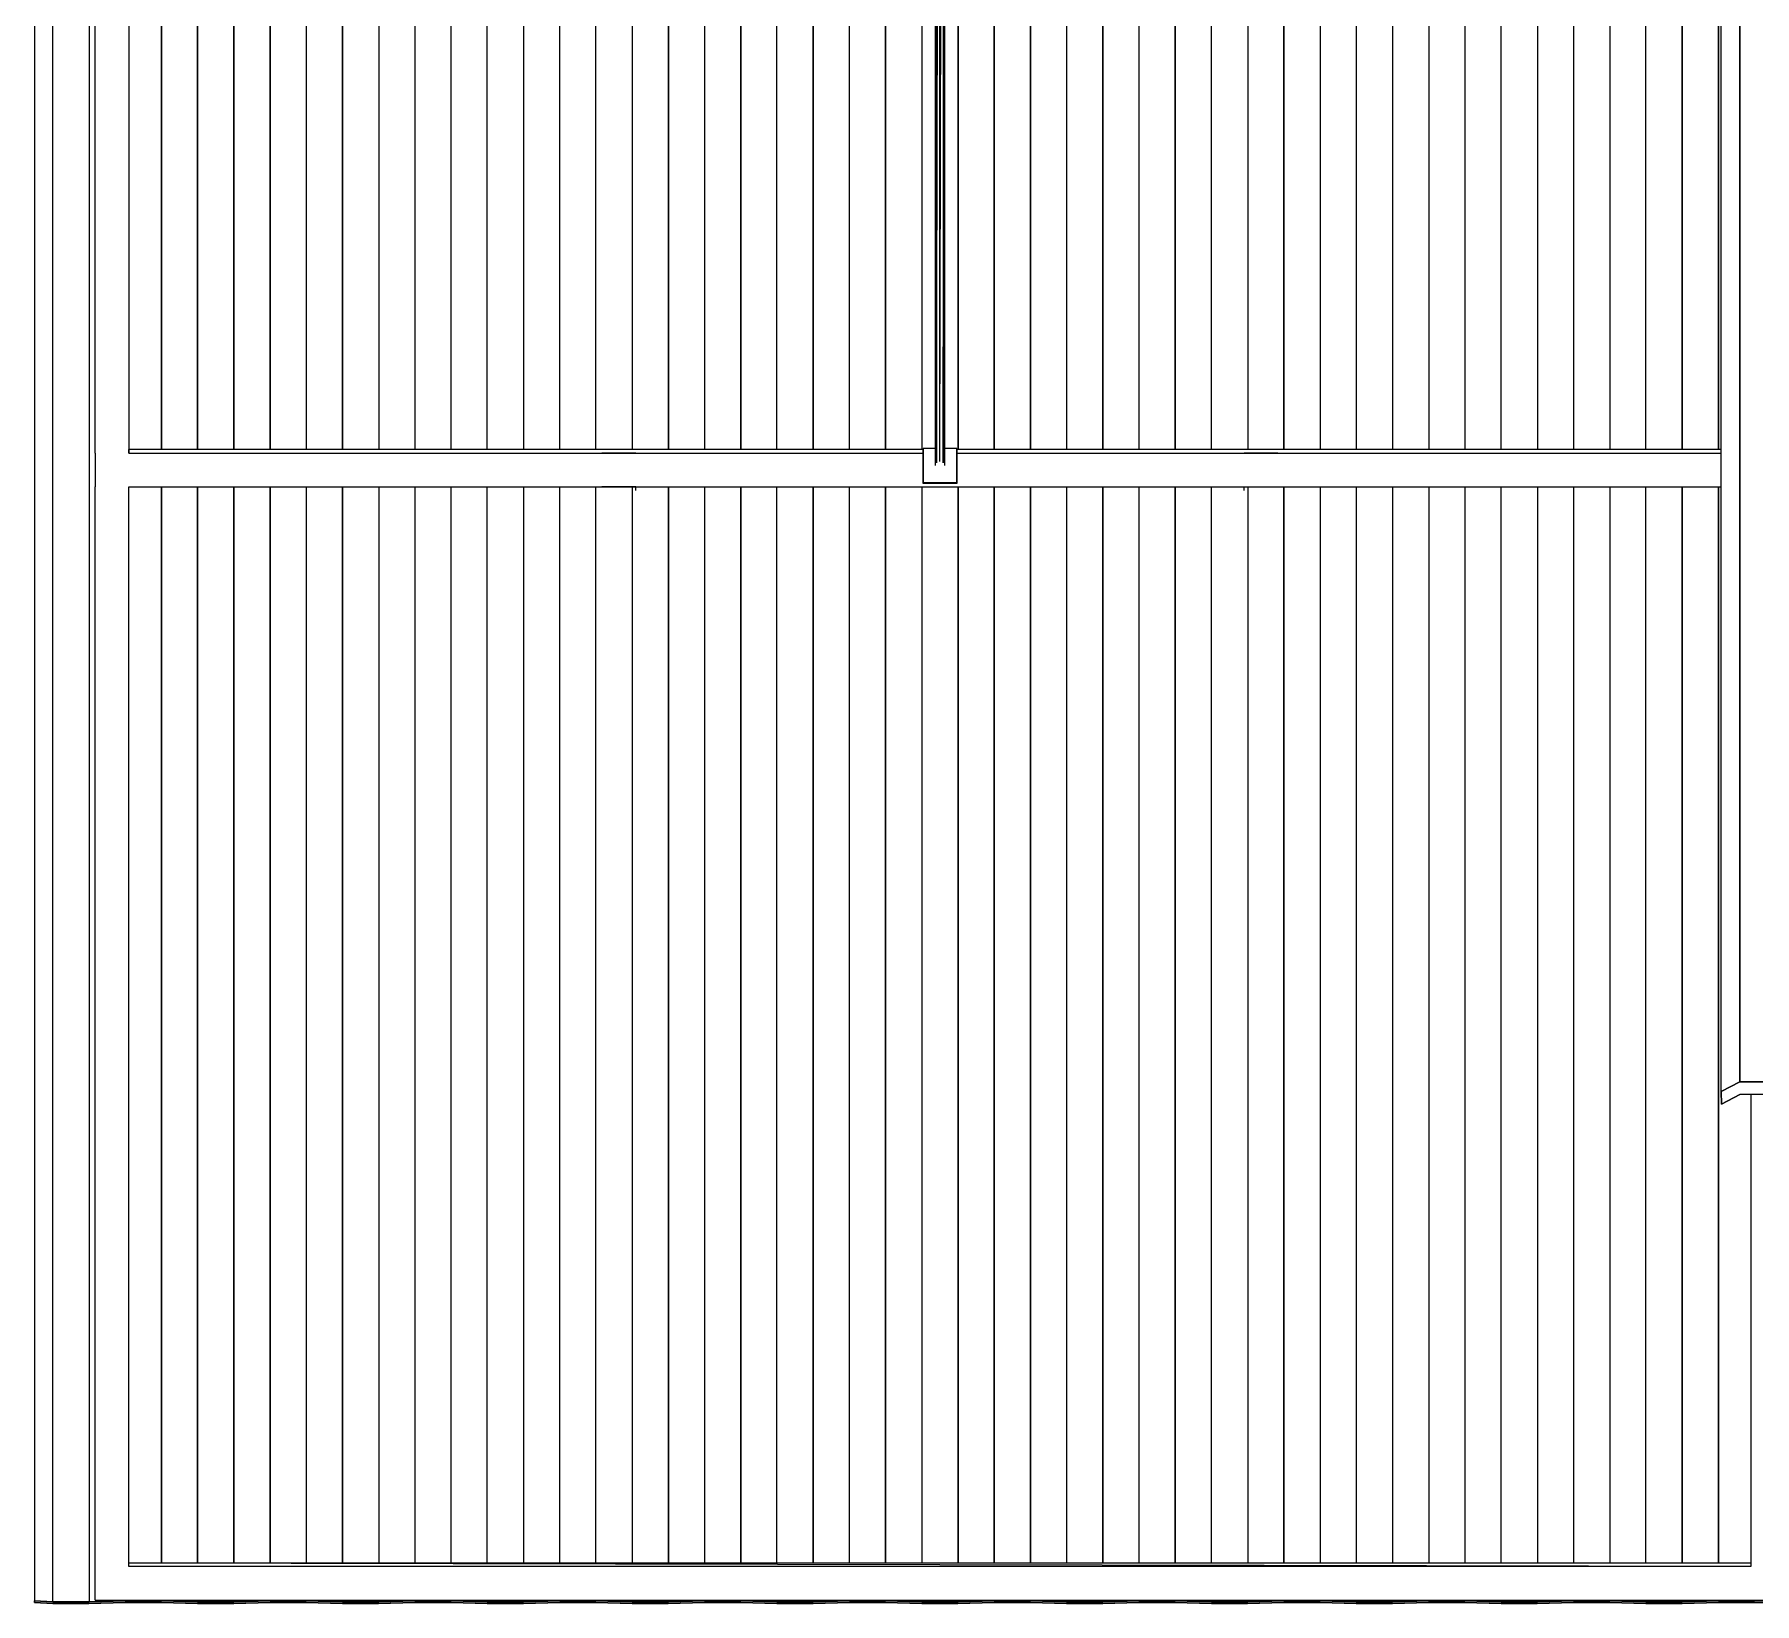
# Model space of a CAD drawing. Extents: x -32 to 51.8, y -51.6 to -5.5.
# Drawn here: x -26.871 to -22.799, y -51.575 to -47.86 of the extents above; entities that cross this region are included whole.
import ezdxf

# ---------------------------------------------------------------- set-up
doc = ezdxf.new("R2010")
doc.units = 0
doc.header["$MEASUREMENT"] = 0
doc.layers.get('0').update_dxf_attribs({"linetype": 'CONTINUOUS'})
doc.layers.add('hachures', color=5, linetype='CONTINUOUS')

msp = doc.modelspace()

# ---------------------------------------------------------------- linework, layer by layer
for p, q in [((-26.8708, -43.5053), (-26.8708, -51.5719)), ((-26.8707, -43.5015), (-26.8706, -51.5681)), ((-22.8774, -50.3629), (-22.8774, -43.5817)), ((-24.7383, -44.4815), (-24.7383, -48.8811)), ((-24.735, -44.4815), (-24.7383, -48.8811)), ((-24.735, -48.8743), (-24.7272, -44.4815)), ((-24.735, -44.4815), (-24.735, -48.8743)), ((-24.7271, -48.8714), (-24.7192, -44.4815)), ((-24.7271, -48.8714), (-24.727, -44.4815)), ((-24.7191, -48.8743), (-24.7158, -44.4815)), ((-24.7191, -44.4815), (-24.7191, -48.8743)), ((-24.7158, -48.8811), (-24.7158, -44.4815)), ((-26.7272, -48.8513), (-26.7272, -46.2157)), ((-26.6472, -46.2157), (-26.6472, -48.8513)), ((-24.6843, -46.2157), (-24.6843, -48.8432)), ((-24.6843, -48.8432), (-24.6843, -46.2157)), ((-22.8843, -46.2157), (-22.8843, -48.8432)), ((-26.7272, -48.8513), (-26.7272, -48.9312)), ((-24.7672, -48.8432), (-26.6472, -48.8432)), ((-26.6472, -48.8513), (-26.6472, -48.8432)), ((-26.6472, -48.8513), (-24.7672, -48.8513)), ((-25.5272, -48.8513), (-25.4472, -48.8513)), ((-25.4472, -48.8513), (-25.5272, -48.8513)), ((-24.7383, -48.8409), (-24.7672, -48.8409)), ((-24.7672, -48.8409), (-24.7672, -48.8432)), ((-24.7672, -48.9208), (-24.7672, -48.8409)), ((-24.7672, -48.8409), (-24.7672, -48.9208)), ((-24.7672, -48.8432), (-24.7672, -48.9231)), ((-24.6872, -48.8409), (-24.7158, -48.8409)), ((-24.6872, -48.9208), (-24.6872, -48.8409)), ((-24.6872, -48.8409), (-24.6872, -48.9208)), ((-22.8774, -48.8432), (-24.6872, -48.8432)), ((-24.6872, -48.8513), (-22.8774, -48.8513)), ((-24.0072, -48.8513), (-23.9272, -48.8513)), ((-23.9272, -48.8513), (-24.0072, -48.8513)), ((-26.7272, -51.4869), (-26.7272, -48.9312)), ((-26.6472, -48.9312), (-22.8774, -48.9312)), ((-26.6472, -51.4869), (-26.6472, -48.9312)), ((-25.4472, -48.9312), (-25.5272, -48.9312)), ((-25.4472, -48.9402), (-25.4472, -48.9312)), ((-24.7672, -48.9231), (-24.7672, -48.9208)), ((-24.7672, -48.9208), (-24.6872, -48.9208)), ((-24.7672, -48.9208), (-24.7672, -48.9231)), ((-24.6872, -48.9231), (-24.7672, -48.9231)), ((-24.6872, -48.9231), (-24.6872, -48.9208)), ((-24.6872, -48.9208), (-24.6872, -48.9231)), ((-24.0072, -48.9401), (-24.0072, -48.9312)), ((-24.0072, -48.9312), (-23.9272, -48.9312)), ((-22.8339, -50.3398), (-22.8774, -50.3629)), ((-22.8774, -50.3629), (-22.8339, -50.3398)), ((-22.8774, -50.3629), (-22.8772, -50.3925)), ((-22.8772, -50.3925), (-22.8774, -50.3629)), ((-22.8772, -50.3628), (-22.8772, -50.3629)), ((-22.8772, -50.3925), (-22.8338, -50.3694)), ((-22.8338, -50.3694), (-22.8772, -50.3925)), ((-22.7482, -50.3398), (-22.8339, -50.3398)), ((-22.8339, -50.3398), (-22.7482, -50.3398)), ((-22.8338, -50.3398), (-22.8338, -50.3398)), ((-22.7481, -50.3694), (-22.8338, -50.3694)), ((-22.8072, -50.3694), (-22.8072, -51.4788)), ((-26.7272, -51.5668), (-26.7272, -51.4869)), ((-22.8072, -51.4788), (-26.6472, -51.4788)), ((-22.8072, -51.4869), (-26.6472, -51.4788)), ((-26.6472, -51.4869), (-26.6472, -51.4788)), ((-22.8072, -51.4869), (-26.6472, -51.4869)), ((-22.8072, -51.4788), (-22.8072, -51.4869)), ((-26.8706, -51.5681), (-26.8708, -51.5719)), ((-26.8708, -51.5719), (-26.8706, -51.5681)), ((-26.8708, -51.5719), (-26.8273, -51.5748)), ((-26.8273, -51.5748), (-26.8708, -51.5719)), ((-26.8272, -51.571), (-26.8706, -51.5681)), ((-26.8706, -51.5681), (-26.8272, -51.571)), ((-26.8273, -51.5748), (-26.8273, -51.5748)), ((-26.8273, -51.5748), (-26.7416, -51.5748)), ((-26.7416, -51.5748), (-26.8273, -51.5748)), ((-26.7415, -51.571), (-26.8272, -51.571)), ((-26.8272, -51.571), (-26.7415, -51.571)), ((-26.7416, -51.5748), (-26.6559, -51.5719)), ((-26.6559, -51.5719), (-26.7416, -51.5748)), ((-26.7416, -51.5748), (-26.7416, -51.5748)), ((-26.6557, -51.5681), (-26.7415, -51.571)), ((-26.7415, -51.571), (-26.6557, -51.5681)), ((-26.7272, -51.5668), (-26.6472, -51.5668)), ((-26.6559, -51.5719), (-26.6559, -51.5719)), ((-26.6559, -51.5719), (-26.5702, -51.5719)), ((-26.5702, -51.5719), (-26.6559, -51.5719)), ((-26.6557, -51.5668), (-26.6557, -51.5681)), ((-26.57, -51.5681), (-26.6557, -51.5681)), ((-26.6557, -51.5681), (-26.57, -51.5681)), ((-26.6472, -51.5668), (-22.8072, -51.5668)), ((-26.5702, -51.5719), (-26.5702, -51.5719)), ((-26.5702, -51.5719), (-26.4844, -51.5748)), ((-26.4844, -51.5748), (-26.5702, -51.5719)), ((-26.57, -51.5681), (-26.57, -51.5668)), ((-26.57, -51.5668), (-26.57, -51.5681)), ((-26.4843, -51.571), (-26.57, -51.5681)), ((-26.57, -51.5681), (-26.57, -51.5681)), ((-26.57, -51.5681), (-26.4843, -51.571)), ((-26.4844, -51.5748), (-26.4844, -51.5748)), ((-26.4844, -51.5748), (-26.3987, -51.5748)), ((-26.3987, -51.5748), (-26.4844, -51.5748)), ((-26.4843, -51.571), (-26.4843, -51.5668)), ((-26.4843, -51.5668), (-26.4843, -51.571)), ((-26.3986, -51.571), (-26.4843, -51.571)), ((-26.4843, -51.571), (-26.4843, -51.571)), ((-26.4843, -51.571), (-26.3986, -51.571)), ((-26.3987, -51.5748), (-26.313, -51.5719)), ((-26.313, -51.5719), (-26.3987, -51.5748)), ((-26.3987, -51.5748), (-26.3987, -51.5748)), ((-26.3986, -51.5668), (-26.3986, -51.571)), ((-26.3986, -51.571), (-26.3986, -51.5668)), ((-26.3129, -51.5681), (-26.3986, -51.571)), ((-26.3986, -51.571), (-26.3129, -51.5681)), ((-26.3986, -51.571), (-26.3986, -51.571)), ((-26.313, -51.5719), (-26.313, -51.5719)), ((-26.313, -51.5719), (-26.2273, -51.5719)), ((-26.2273, -51.5719), (-26.313, -51.5719)), ((-26.3129, -51.5668), (-26.3129, -51.5681)), ((-26.3129, -51.5681), (-26.3129, -51.5668)), ((-26.3129, -51.5681), (-26.3129, -51.5681)), ((-26.2272, -51.5681), (-26.3129, -51.5681)), ((-26.3129, -51.5681), (-26.2272, -51.5681)), ((-26.2273, -51.5719), (-26.2273, -51.5719)), ((-26.2273, -51.5719), (-26.1416, -51.5748)), ((-26.1416, -51.5748), (-26.2273, -51.5719)), ((-26.2272, -51.5668), (-26.2272, -51.5681)), ((-26.1415, -51.571), (-26.2272, -51.5681)), ((-26.2272, -51.5681), (-26.1415, -51.571)), ((-26.1416, -51.5748), (-26.1416, -51.5748)), ((-26.1416, -51.5748), (-26.1416, -51.5748)), ((-26.1416, -51.5748), (-26.0559, -51.5748)), ((-26.0559, -51.5748), (-26.1416, -51.5748)), ((-26.1415, -51.5668), (-26.1415, -51.571)), ((-26.1415, -51.571), (-26.1415, -51.5668)), ((-26.1415, -51.571), (-26.1415, -51.571)), ((-26.0557, -51.571), (-26.1415, -51.571)), ((-26.1415, -51.571), (-26.0557, -51.571)), ((-26.0559, -51.5748), (-25.9702, -51.5719)), ((-25.9702, -51.5719), (-26.0559, -51.5748)), ((-26.0559, -51.5748), (-26.0559, -51.5748)), ((-26.0557, -51.5668), (-26.0557, -51.571)), ((-25.97, -51.5681), (-26.0557, -51.571)), ((-26.0557, -51.571), (-25.97, -51.5681)), ((-25.9702, -51.5719), (-25.9702, -51.5719)), ((-25.9702, -51.5719), (-25.8844, -51.5719)), ((-25.8844, -51.5719), (-25.9702, -51.5719)), ((-25.97, -51.5668), (-25.97, -51.5681)), ((-25.8843, -51.5681), (-25.97, -51.5681)), ((-25.97, -51.5681), (-25.8843, -51.5681)), ((-25.8844, -51.5719), (-25.8844, -51.5719)), ((-25.8844, -51.5719), (-25.7987, -51.5748)), ((-25.7987, -51.5748), (-25.8844, -51.5719)), ((-25.8843, -51.5681), (-25.8843, -51.5668)), ((-25.7986, -51.571), (-25.8843, -51.5681)), ((-25.8843, -51.5681), (-25.7986, -51.571)), ((-25.7987, -51.5748), (-25.7987, -51.5748)), ((-25.7987, -51.5748), (-25.713, -51.5748)), ((-25.713, -51.5748), (-25.7987, -51.5748)), ((-25.7986, -51.571), (-25.7986, -51.5668)), ((-25.7129, -51.571), (-25.7986, -51.571)), ((-25.7986, -51.571), (-25.7129, -51.571)), ((-25.713, -51.5748), (-25.6273, -51.5719)), ((-25.6273, -51.5719), (-25.713, -51.5748)), ((-25.713, -51.5748), (-25.713, -51.5748)), ((-25.7129, -51.5668), (-25.7129, -51.571)), ((-25.6272, -51.5681), (-25.7129, -51.571)), ((-25.7129, -51.571), (-25.6272, -51.5681)), ((-25.6273, -51.5719), (-25.6273, -51.5719)), ((-25.6273, -51.5719), (-25.6273, -51.5719)), ((-25.6273, -51.5719), (-25.5416, -51.5719)), ((-25.5416, -51.5719), (-25.6273, -51.5719)), ((-25.6272, -51.5681), (-25.6272, -51.5668)), ((-25.5415, -51.5681), (-25.6272, -51.5681)), ((-25.6272, -51.5681), (-25.5415, -51.5681)), ((-25.5416, -51.5719), (-25.5416, -51.5719)), ((-25.5416, -51.5719), (-25.4559, -51.5748)), ((-25.4559, -51.5748), (-25.5416, -51.5719)), ((-25.5415, -51.5681), (-25.5415, -51.5668)), ((-25.4557, -51.571), (-25.5415, -51.5681)), ((-25.5415, -51.5681), (-25.4557, -51.571)), ((-25.4559, -51.5748), (-25.4559, -51.5748)), ((-25.4559, -51.5748), (-25.4559, -51.5748)), ((-25.4559, -51.5748), (-25.3702, -51.5748)), ((-25.3702, -51.5748), (-25.4559, -51.5748)), ((-25.4557, -51.5668), (-25.4557, -51.571)), ((-25.37, -51.571), (-25.4557, -51.571)), ((-25.4557, -51.571), (-25.37, -51.571)), ((-25.3702, -51.5748), (-25.2844, -51.5719)), ((-25.2844, -51.5719), (-25.3702, -51.5748)), ((-25.3702, -51.5748), (-25.3702, -51.5748)), ((-25.3702, -51.5748), (-25.3702, -51.5748)), ((-25.37, -51.5668), (-25.37, -51.571)), ((-25.37, -51.571), (-25.37, -51.5668)), ((-25.2843, -51.5681), (-25.37, -51.571)), ((-25.37, -51.571), (-25.2843, -51.5681)), ((-25.37, -51.571), (-25.37, -51.571)), ((-25.2844, -51.5719), (-25.2844, -51.5719)), ((-25.2844, -51.5719), (-25.1987, -51.5719)), ((-25.1987, -51.5719), (-25.2844, -51.5719)), ((-25.2843, -51.5668), (-25.2843, -51.5681)), ((-25.1986, -51.5681), (-25.2843, -51.5681)), ((-25.2843, -51.5681), (-25.1986, -51.5681)), ((-25.1987, -51.5719), (-25.1987, -51.5719)), ((-25.1987, -51.5719), (-25.113, -51.5748)), ((-25.113, -51.5748), (-25.1987, -51.5719)), ((-25.1986, -51.5668), (-25.1986, -51.5681)), ((-25.1986, -51.5681), (-25.1986, -51.5668)), ((-25.1986, -51.5681), (-25.1986, -51.5681)), ((-25.1129, -51.571), (-25.1986, -51.5681)), ((-25.1986, -51.5681), (-25.1129, -51.571)), ((-25.113, -51.5748), (-25.113, -51.5748)), ((-25.113, -51.5748), (-25.0273, -51.5748)), ((-25.0273, -51.5748), (-25.113, -51.5748)), ((-25.1129, -51.571), (-25.1129, -51.5668)), ((-25.0272, -51.571), (-25.1129, -51.571)), ((-25.1129, -51.571), (-25.0272, -51.571)), ((-25.0273, -51.5748), (-24.9416, -51.5719)), ((-24.9416, -51.5719), (-25.0273, -51.5748)), ((-25.0273, -51.5748), (-25.0273, -51.5748)), ((-25.0272, -51.5668), (-25.0272, -51.571)), ((-25.0272, -51.571), (-25.0272, -51.5668)), ((-24.9415, -51.5681), (-25.0272, -51.571)), ((-25.0272, -51.571), (-24.9415, -51.5681)), ((-25.0272, -51.571), (-25.0272, -51.571)), ((-24.9416, -51.5719), (-24.9416, -51.5719)), ((-24.9416, -51.5719), (-24.8559, -51.5719)), ((-24.8559, -51.5719), (-24.9416, -51.5719)), ((-24.9415, -51.5681), (-24.9415, -51.5668)), ((-24.8557, -51.5681), (-24.9415, -51.5681)), ((-24.9415, -51.5681), (-24.8557, -51.5681)), ((-24.8559, -51.5719), (-24.8559, -51.5719)), ((-24.8559, -51.5719), (-24.8559, -51.5719)), ((-24.8559, -51.5719), (-24.7702, -51.5748)), ((-24.7702, -51.5748), (-24.8559, -51.5719)), ((-24.8557, -51.5668), (-24.8557, -51.5681)), ((-24.8557, -51.5681), (-24.8557, -51.5668)), ((-24.8557, -51.5681), (-24.8557, -51.5681)), ((-24.77, -51.571), (-24.8557, -51.5681)), ((-24.8557, -51.5681), (-24.77, -51.571)), ((-24.7702, -51.5748), (-24.7702, -51.5748)), ((-24.7702, -51.5748), (-24.6844, -51.5748)), ((-24.6844, -51.5748), (-24.7702, -51.5748)), ((-24.77, -51.5668), (-24.77, -51.571)), ((-24.6843, -51.571), (-24.77, -51.571)), ((-24.77, -51.571), (-24.6843, -51.571)), ((-24.6844, -51.5748), (-24.5987, -51.5719)), ((-24.5987, -51.5719), (-24.6844, -51.5748)), ((-24.6844, -51.5748), (-24.6844, -51.5748)), ((-24.6844, -51.5748), (-24.6844, -51.5748)), ((-24.6843, -51.5668), (-24.6843, -51.571)), ((-24.6843, -51.571), (-24.6843, -51.5668)), ((-24.5986, -51.5681), (-24.6843, -51.571)), ((-24.6843, -51.571), (-24.5986, -51.5681)), ((-24.6843, -51.571), (-24.6843, -51.571)), ((-24.5987, -51.5719), (-24.5987, -51.5719)), ((-24.5987, -51.5719), (-24.513, -51.5719)), ((-24.513, -51.5719), (-24.5987, -51.5719)), ((-24.5986, -51.5668), (-24.5986, -51.5681)), ((-24.5986, -51.5681), (-24.5986, -51.5668)), ((-24.5986, -51.5681), (-24.5986, -51.5681)), ((-24.5129, -51.5681), (-24.5986, -51.5681)), ((-24.5986, -51.5681), (-24.5129, -51.5681)), ((-24.513, -51.5719), (-24.513, -51.5719)), ((-24.513, -51.5719), (-24.513, -51.5719)), ((-24.513, -51.5719), (-24.4273, -51.5748)), ((-24.4273, -51.5748), (-24.513, -51.5719)), ((-24.5129, -51.5668), (-24.5129, -51.5681)), ((-24.5129, -51.5681), (-24.5129, -51.5668)), ((-24.5129, -51.5681), (-24.5129, -51.5681)), ((-24.4272, -51.571), (-24.5129, -51.5681)), ((-24.5129, -51.5681), (-24.4272, -51.571)), ((-24.4273, -51.5748), (-24.4273, -51.5748)), ((-24.4273, -51.5748), (-24.4273, -51.5748)), ((-24.4273, -51.5748), (-24.3416, -51.5748)), ((-24.3416, -51.5748), (-24.4273, -51.5748)), ((-24.4272, -51.5668), (-24.4272, -51.571)), ((-24.3415, -51.571), (-24.4272, -51.571)), ((-24.4272, -51.571), (-24.3415, -51.571)), ((-24.3416, -51.5748), (-24.2559, -51.5719)), ((-24.2559, -51.5719), (-24.3416, -51.5748)), ((-24.3416, -51.5748), (-24.3416, -51.5748)), ((-24.3416, -51.5748), (-24.3416, -51.5748)), ((-24.3415, -51.5668), (-24.3415, -51.571)), ((-24.3415, -51.571), (-24.3415, -51.5668)), ((-24.2557, -51.5681), (-24.3415, -51.571)), ((-24.3415, -51.571), (-24.2557, -51.5681)), ((-24.3415, -51.571), (-24.3415, -51.571)), ((-24.2559, -51.5719), (-24.2559, -51.5719)), ((-24.2559, -51.5719), (-24.2559, -51.5719)), ((-24.2559, -51.5719), (-24.1702, -51.5719)), ((-24.1702, -51.5719), (-24.2559, -51.5719)), ((-24.2557, -51.5681), (-24.2557, -51.5668)), ((-24.17, -51.5681), (-24.2557, -51.5681)), ((-24.2557, -51.5681), (-24.17, -51.5681)), ((-24.1702, -51.5719), (-24.1702, -51.5719)), ((-24.1702, -51.5719), (-24.0844, -51.5748)), ((-24.0844, -51.5748), (-24.1702, -51.5719)), ((-24.17, -51.5668), (-24.17, -51.5681)), ((-24.17, -51.5681), (-24.17, -51.5668)), ((-24.17, -51.5681), (-24.17, -51.5681)), ((-24.0843, -51.571), (-24.17, -51.5681)), ((-24.17, -51.5681), (-24.0843, -51.571)), ((-24.0844, -51.5748), (-24.0844, -51.5748)), ((-24.0844, -51.5748), (-23.9987, -51.5748)), ((-23.9987, -51.5748), (-24.0844, -51.5748)), ((-24.0843, -51.571), (-24.0843, -51.5668)), ((-23.9986, -51.571), (-24.0843, -51.571)), ((-24.0843, -51.571), (-23.9986, -51.571)), ((-23.9987, -51.5748), (-23.913, -51.5719)), ((-23.913, -51.5719), (-23.9987, -51.5748)), ((-23.9987, -51.5748), (-23.9987, -51.5748)), ((-23.9987, -51.5748), (-23.9987, -51.5748)), ((-23.9986, -51.5668), (-23.9986, -51.571)), ((-23.9129, -51.5681), (-23.9986, -51.571)), ((-23.9986, -51.571), (-23.9129, -51.5681)), ((-23.913, -51.5719), (-23.913, -51.5719)), ((-23.913, -51.5719), (-23.8273, -51.5719)), ((-23.8273, -51.5719), (-23.913, -51.5719)), ((-23.9129, -51.5668), (-23.9129, -51.5681)), ((-23.9129, -51.5681), (-23.9129, -51.5668)), ((-23.9129, -51.5681), (-23.9129, -51.5681)), ((-23.8272, -51.5681), (-23.9129, -51.5681)), ((-23.9129, -51.5681), (-23.8272, -51.5681)), ((-23.8273, -51.5719), (-23.8273, -51.5719)), ((-23.8273, -51.5719), (-23.8273, -51.5719)), ((-23.8273, -51.5719), (-23.7416, -51.5748)), ((-23.7416, -51.5748), (-23.8273, -51.5719)), ((-23.8272, -51.5668), (-23.8272, -51.5681)), ((-23.7415, -51.571), (-23.8272, -51.5681)), ((-23.8272, -51.5681), (-23.7415, -51.571)), ((-23.7416, -51.5748), (-23.7416, -51.5748)), ((-23.7416, -51.5748), (-23.6559, -51.5748)), ((-23.6559, -51.5748), (-23.7416, -51.5748)), ((-23.7415, -51.5668), (-23.7415, -51.571)), ((-23.6557, -51.571), (-23.7415, -51.571)), ((-23.7415, -51.571), (-23.6557, -51.571)), ((-23.6559, -51.5748), (-23.5702, -51.5719)), ((-23.5702, -51.5719), (-23.6559, -51.5748)), ((-23.6559, -51.5748), (-23.6559, -51.5748)), ((-23.6559, -51.5748), (-23.6559, -51.5748)), ((-23.6557, -51.5668), (-23.6557, -51.571)), ((-23.57, -51.5681), (-23.6557, -51.571)), ((-23.6557, -51.571), (-23.57, -51.5681)), ((-23.5702, -51.5719), (-23.5702, -51.5719)), ((-23.5702, -51.5719), (-23.4844, -51.5719)), ((-23.4844, -51.5719), (-23.5702, -51.5719)), ((-23.57, -51.5668), (-23.57, -51.5681)), ((-23.4843, -51.5681), (-23.57, -51.5681)), ((-23.57, -51.5681), (-23.4843, -51.5681)), ((-23.4844, -51.5719), (-23.4844, -51.5719)), ((-23.4844, -51.5719), (-23.4844, -51.5719)), ((-23.4844, -51.5719), (-23.3987, -51.5748)), ((-23.3987, -51.5748), (-23.4844, -51.5719)), ((-23.4843, -51.5668), (-23.4843, -51.5681)), ((-23.3986, -51.571), (-23.4843, -51.5681)), ((-23.4843, -51.5681), (-23.3986, -51.571)), ((-23.3987, -51.5748), (-23.3987, -51.5748)), ((-23.3987, -51.5748), (-23.3987, -51.5748)), ((-23.3987, -51.5748), (-23.313, -51.5748)), ((-23.313, -51.5748), (-23.3987, -51.5748)), ((-23.3986, -51.571), (-23.3986, -51.5668)), ((-23.3129, -51.571), (-23.3986, -51.571)), ((-23.3986, -51.571), (-23.3129, -51.571)), ((-23.313, -51.5748), (-23.2273, -51.5719)), ((-23.2273, -51.5719), (-23.313, -51.5748)), ((-23.313, -51.5748), (-23.313, -51.5748)), ((-23.313, -51.5748), (-23.313, -51.5748)), ((-23.3129, -51.5668), (-23.3129, -51.571)), ((-23.2272, -51.5681), (-23.3129, -51.571)), ((-23.3129, -51.571), (-23.2272, -51.5681)), ((-23.2273, -51.5719), (-23.2273, -51.5719)), ((-23.2273, -51.5719), (-23.1416, -51.5719)), ((-23.1416, -51.5719), (-23.2273, -51.5719)), ((-23.2272, -51.5668), (-23.2272, -51.5681)), ((-23.1415, -51.5681), (-23.2272, -51.5681)), ((-23.2272, -51.5681), (-23.1415, -51.5681)), ((-23.1416, -51.5719), (-23.1416, -51.5719)), ((-23.1416, -51.5719), (-23.0559, -51.5748)), ((-23.0559, -51.5748), (-23.1416, -51.5719)), ((-23.1415, -51.5668), (-23.1415, -51.5681)), ((-23.0557, -51.571), (-23.1415, -51.5681)), ((-23.1415, -51.5681), (-23.0557, -51.571)), ((-23.0559, -51.5748), (-23.0559, -51.5748)), ((-23.0559, -51.5748), (-22.9702, -51.5748)), ((-22.9702, -51.5748), (-23.0559, -51.5748)), ((-23.0557, -51.571), (-23.0557, -51.5668)), ((-22.97, -51.571), (-23.0557, -51.571)), ((-23.0557, -51.571), (-22.97, -51.571)), ((-22.9702, -51.5748), (-22.8844, -51.5719)), ((-22.8844, -51.5719), (-22.9702, -51.5748)), ((-22.9702, -51.5748), (-22.9702, -51.5748)), ((-22.97, -51.5668), (-22.97, -51.571)), ((-22.97, -51.571), (-22.97, -51.5668)), ((-22.8843, -51.5681), (-22.97, -51.571)), ((-22.97, -51.571), (-22.8843, -51.5681)), ((-22.97, -51.571), (-22.97, -51.571)), ((-22.8844, -51.5719), (-22.8844, -51.5719)), ((-22.8844, -51.5719), (-22.7987, -51.5719)), ((-22.7987, -51.5719), (-22.8844, -51.5719)), ((-22.8843, -51.5668), (-22.8843, -51.5681)), ((-22.8843, -51.5681), (-22.8843, -51.5668)), ((-22.8843, -51.5681), (-22.8843, -51.5681)), ((-22.7986, -51.5681), (-22.8843, -51.5681)), ((-22.8843, -51.5681), (-22.7986, -51.5681)), ((-22.8072, -51.5668), (-22.7272, -51.5668)), ((-22.7987, -51.5719), (-22.7987, -51.5719)), ((-22.7987, -51.5719), (-22.713, -51.5748)), ((-22.713, -51.5748), (-22.7987, -51.5719)), ((-22.7986, -51.5668), (-22.7986, -51.5681)), ((-22.7986, -51.5681), (-22.7129, -51.571))]:
    msp.add_line(p, q)
at = {"layer": 'hachures'}
for p, q in [((-26.8272, -51.571), (-26.8272, -43.5045)), ((-26.7415, -43.5045), (-26.7415, -51.571)), ((-22.8339, -50.3398), (-22.8339, -43.5973)), ((-22.8339, -43.5973), (-22.8339, -50.3398)), ((-26.57, -48.8432), (-26.57, -46.2157)), ((-26.57, -46.2157), (-26.57, -48.8432)), ((-26.4843, -48.8432), (-26.4843, -46.2157)), ((-26.4843, -46.2157), (-26.4843, -48.8432)), ((-26.3986, -46.2157), (-26.3986, -48.8432)), ((-26.3986, -48.8432), (-26.3986, -46.2157)), ((-26.3129, -46.2157), (-26.3129, -48.8432)), ((-26.3129, -48.8432), (-26.3129, -46.2157)), ((-26.2272, -46.2157), (-26.2272, -48.8432)), ((-26.1415, -46.2157), (-26.1415, -48.8432)), ((-26.1415, -48.8432), (-26.1415, -46.2157)), ((-26.0558, -46.2157), (-26.0558, -48.8432)), ((-25.97, -46.2157), (-25.97, -48.8432)), ((-25.8843, -48.8432), (-25.8843, -46.2157)), ((-25.7986, -48.8432), (-25.7986, -46.2157)), ((-25.7129, -46.2157), (-25.7129, -48.8432)), ((-25.6272, -48.8432), (-25.6272, -46.2157)), ((-25.5415, -48.8432), (-25.5415, -46.2157)), ((-25.4558, -46.2157), (-25.4558, -48.8432)), ((-25.37, -46.2157), (-25.37, -48.8432)), ((-25.37, -48.8432), (-25.37, -46.2157)), ((-25.2843, -46.2157), (-25.2843, -48.8432)), ((-25.1986, -46.2157), (-25.1986, -48.8432)), ((-25.1986, -48.8432), (-25.1986, -46.2157)), ((-25.1129, -48.8432), (-25.1129, -46.2157)), ((-25.0272, -46.2157), (-25.0272, -48.8432)), ((-25.0272, -48.8432), (-25.0272, -46.2157)), ((-24.9415, -48.8432), (-24.9415, -46.2157)), ((-24.8558, -46.2157), (-24.8558, -48.8432)), ((-24.8558, -48.8432), (-24.8558, -46.2157)), ((-24.77, -46.2157), (-24.77, -48.8432)), ((-24.5986, -46.2157), (-24.5986, -48.8432)), ((-24.5986, -48.8432), (-24.5986, -46.2157)), ((-24.5129, -46.2157), (-24.5129, -48.8432)), ((-24.5129, -48.8432), (-24.5129, -46.2157)), ((-24.4272, -46.2157), (-24.4272, -48.8432)), ((-24.3415, -46.2157), (-24.3415, -48.8432)), ((-24.3415, -48.8432), (-24.3415, -46.2157)), ((-24.2558, -48.8432), (-24.2558, -46.2157)), ((-24.17, -46.2157), (-24.17, -48.8432)), ((-24.17, -48.8432), (-24.17, -46.2157)), ((-24.0843, -48.8432), (-24.0843, -46.2157)), ((-23.9986, -46.2157), (-23.9986, -48.8432)), ((-23.9129, -46.2157), (-23.9129, -48.8432)), ((-23.9129, -48.8432), (-23.9129, -46.2157)), ((-23.8272, -46.2157), (-23.8272, -48.8432)), ((-23.7415, -46.2157), (-23.7415, -48.8432)), ((-23.6558, -46.2157), (-23.6558, -48.8432)), ((-23.57, -46.2157), (-23.57, -48.8432)), ((-23.4843, -46.2157), (-23.4843, -48.8432)), ((-23.3986, -48.8432), (-23.3986, -46.2157)), ((-23.3129, -46.2157), (-23.3129, -48.8432)), ((-23.2272, -46.2157), (-23.2272, -48.8432)), ((-23.1415, -46.2157), (-23.1415, -48.8432)), ((-23.0558, -48.8432), (-23.0558, -46.2157)), ((-22.97, -46.2157), (-22.97, -48.8432)), ((-22.97, -48.8432), (-22.97, -46.2157)), ((-22.8843, -48.8432), (-22.8843, -46.2157)), ((-26.57, -51.4788), (-26.57, -48.9312)), ((-26.57, -48.9312), (-26.57, -51.4788)), ((-26.4843, -51.4788), (-26.4843, -48.9312)), ((-26.4843, -48.9312), (-26.4843, -51.4788)), ((-26.3986, -48.9312), (-26.3986, -51.4788)), ((-26.3986, -51.4788), (-26.3986, -48.9312)), ((-26.3129, -48.9312), (-26.3129, -51.4788)), ((-26.3129, -51.4788), (-26.3129, -48.9312)), ((-26.2272, -48.9312), (-26.2272, -51.4788)), ((-26.1415, -48.9312), (-26.1415, -51.4788)), ((-26.1415, -51.4788), (-26.1415, -48.9312)), ((-26.0558, -48.9312), (-26.0557, -51.4788)), ((-25.97, -48.9312), (-25.97, -51.4788)), ((-25.8843, -51.4788), (-25.8843, -48.9312)), ((-25.7986, -51.4788), (-25.7986, -48.9312)), ((-25.7129, -48.9312), (-25.7129, -51.4788)), ((-25.6272, -51.4788), (-25.6272, -48.9312)), ((-25.5415, -51.4788), (-25.5415, -48.9312)), ((-25.4558, -48.9312), (-25.4557, -51.4788)), ((-25.37, -48.9312), (-25.37, -51.4788)), ((-25.37, -51.4788), (-25.37, -48.9312)), ((-25.2843, -48.9312), (-25.2843, -51.4788)), ((-25.1986, -48.9312), (-25.1986, -51.4788)), ((-25.1986, -51.4788), (-25.1986, -48.9312)), ((-25.1129, -51.4788), (-25.1129, -48.9312)), ((-25.0272, -48.9312), (-25.0272, -51.4788)), ((-25.0272, -51.4788), (-25.0272, -48.9312)), ((-24.9415, -51.4788), (-24.9415, -48.9312)), ((-24.8558, -48.9312), (-24.8557, -51.4788)), ((-24.8557, -51.4788), (-24.8558, -48.9312)), ((-24.77, -48.9312), (-24.77, -51.4788)), ((-24.6843, -48.9312), (-24.6843, -51.4788)), ((-24.6843, -51.4788), (-24.6843, -48.9312)), ((-24.5986, -48.9312), (-24.5986, -51.4788)), ((-24.5986, -51.4788), (-24.5986, -48.9312)), ((-24.5129, -48.9312), (-24.5129, -51.4788)), ((-24.5129, -51.4788), (-24.5129, -48.9312)), ((-24.4272, -48.9312), (-24.4272, -51.4788)), ((-24.3415, -48.9312), (-24.3415, -51.4788)), ((-24.3415, -51.4788), (-24.3415, -48.9312)), ((-24.2557, -51.4788), (-24.2558, -48.9312)), ((-24.17, -48.9312), (-24.17, -51.4788)), ((-24.17, -51.4788), (-24.17, -48.9312)), ((-24.0843, -51.4788), (-24.0843, -48.9312)), ((-23.9986, -48.9312), (-23.9986, -51.4788)), ((-23.9129, -48.9312), (-23.9129, -51.4788)), ((-23.9129, -51.4788), (-23.9129, -48.9312)), ((-23.8272, -48.9312), (-23.8272, -51.4788)), ((-23.7415, -48.9312), (-23.7415, -51.4788)), ((-23.6558, -48.9312), (-23.6557, -51.4788)), ((-23.57, -48.9312), (-23.57, -51.4788)), ((-23.4843, -48.9312), (-23.4843, -51.4788)), ((-23.3986, -51.4788), (-23.3986, -48.9312)), ((-23.3129, -48.9312), (-23.3129, -51.4788)), ((-23.2272, -48.9312), (-23.2272, -51.4788)), ((-23.1415, -48.9312), (-23.1415, -51.4788)), ((-23.0557, -51.4788), (-23.0558, -48.9312)), ((-22.97, -48.9312), (-22.97, -51.4788)), ((-22.97, -51.4788), (-22.97, -48.9312)), ((-22.8843, -48.9312), (-22.8843, -51.4788)), ((-22.8843, -51.4788), (-22.8843, -48.9312))]:
    msp.add_line(p, q, dxfattribs=at)

doc.saveas('drawing.dxf')
